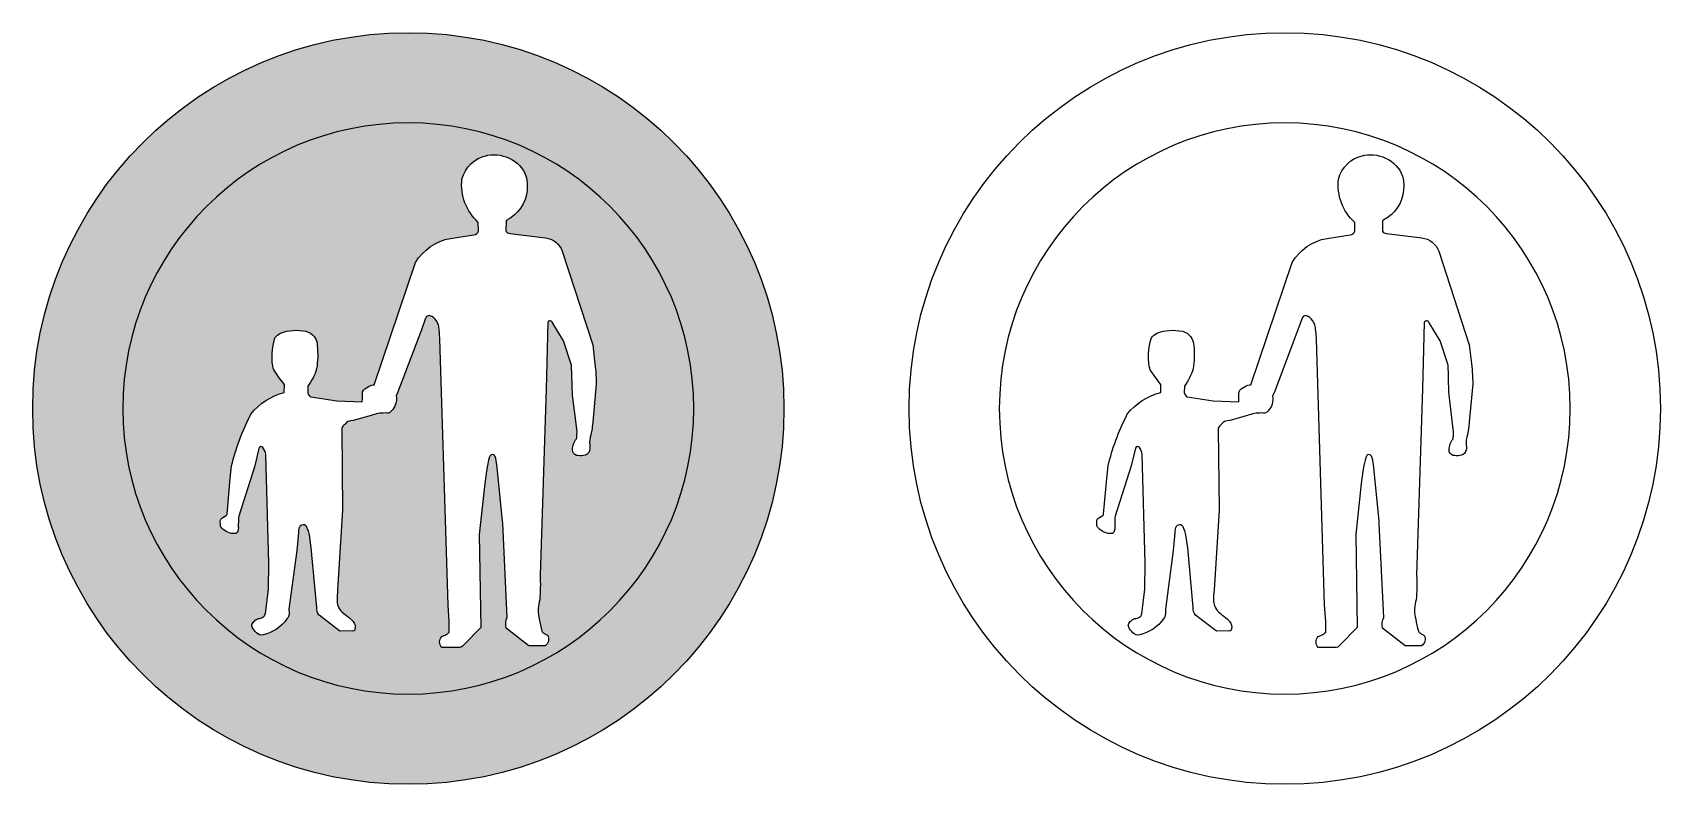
# Model space of a CAD drawing. Extents: x -12 to 1288, y 32 to 632.
import ezdxf

# ---------------------------------------------------------------- set-up
doc = ezdxf.new("R2010")
doc.units = 0
doc.header["$MEASUREMENT"] = 0

msp = doc.modelspace()

# ---------------------------------------------------------------- hatches: boundary and pattern name
h = msp.add_hatch(color=1)
edge = h.paths.add_edge_path()
edge.add_arc((288.2875, 331.7), 300.0025, 0, 180, ccw=False)
edge.add_arc((288.2875, 331.7), 300.0025, -180, 0, ccw=False)
edge = h.paths.add_edge_path(flags=16)
edge.add_arc((288.2875, 331.7), 228.0025, 180, 360)
edge.add_arc((288.2875, 331.7), 228.0025, 0, 180)
h = msp.add_hatch(color=7)
edge = h.paths.add_edge_path()
edge.add_arc((288.2875, 331.7), 228.0025, 180, 360)
edge.add_arc((288.2875, 331.7), 228.0025, 0, 180)
edge = h.paths.add_edge_path(flags=16)
edge.add_line((176.597, 187.55), (176.8639999999999, 208.202))
edge.add_line((176.8639999999999, 208.202), (174.41, 295.004))
edge.add_arc((163.7352890018651, 293.9435293531095), 10.72725747274755, 5.67338830009812, 38.4358472290391)
edge.add_arc((170.726991474139, 299.5108081455403), 1.789851547023123, 37.96950690822106, 160.5771667205107)
edge.add_line((169.039, 300.106), (165.6610000000001, 285.807))
edge.add_line((165.6610000000001, 285.807), (152.9160000000001, 245.708))
edge.add_arc((156.5873782138445, 243.9461720782037), 4.072229808730415, 154.3644943613451, 187.6084268796609)
edge.add_line((152.551, 243.407), (152.4789999999999, 237.184))
edge.add_arc((146.5819983831326, 236.2457825595117), 5.971170742406581, -24.442843066749504, 9.040033299790878, ccw=False)
edge.add_arc((149.794702888804, 234.085911998029), 2.244931249542219, 270.23728421794596, 352.0392259583618, ccw=False)
edge.add_arc((149.2577305555556, 244.9528125), 13.1231870115872, 221.6641654460796, 272.38569941335885, ccw=False)
edge.add_arc((141.4043150246189, 238.851617293665), 3.268309985953716, 172.36236548436, 233.36358318459492, ccw=False)
edge.add_line((138.165, 239.286), (138.1510000000001, 241.486))
edge.add_arc((141.5301284480064, 241.6570776814224), 3.383456315841317, 143.1121388992075, 182.8982820177996, ccw=False)
edge.add_arc((142.0006861526916, 240.6174727307898), 4.418084723459493, 113.4714231898898, 135.9735333518051, ccw=False)
edge.add_line((140.2410000000001, 244.67), (142.934, 246.213))
edge.add_arc((142.4224669298491, 247.2357119262861), 1.143505909921735, 296.5729883338722, 369.8840361724965)
edge.add_line((143.549, 247.432), (146.059, 275.867))
edge.add_line((146.059, 275.867), (147.1950000000001, 285.96))
edge.add_arc((322.7642574678863, 244.0867111863513), 180.4935912543605, 153.0288851610754, 166.5855508044264, ccw=False)
edge.add_line((161.9019999999999, 325.948), (162.4639999999999, 327.195))
edge.add_arc((202.5507237634677, 294.8130899447202), 51.53186898334668, 105.03026920144231, 141.0688481342787, ccw=False)
edge.add_line((189.187, 344.582), (189.3839999999999, 350.878))
edge.add_arc((244.4453488149462, 399.3100648843828), 73.33087373191627, 216.1520240547827, 221.3349186806738, ccw=False)
edge.add_line((185.2339999999999, 356.05), (180.789, 362.515))
edge.add_arc((208.8678975783615, 371.0193789759251), 29.33852332654577, 184.9771780200156, 196.8502165720883, ccw=False)
edge.add_arc((228.533883547893, 373.0561669438123), 49.10812664209349, 162.2787636279998, 185.3539261918589, ccw=False)
edge.add_arc((194.3138913965978, 378.3622335480279), 15.83238126887799, 121.1208754554743, 142.4834699247164, ccw=False)
edge.add_arc((198.9982020821984, 355.4994667417556), 38.62290491370312, 78.81678108321279, 109.46005019745431, ccw=False)
edge.add_arc((203.8638569446972, 381.961293449448), 11.72535087177918, -0.8223920614702251, 77.06261462378768, ccw=False)
edge.add_arc((143.753370122503, 374.7362130832494), 72.18041487291003, -9.015839677447502, 5.6105384644641845, ccw=False)
edge.add_arc((174.3381897424208, 375.3779870623772), 42.42256556596217, 322.67723782515935, 343.63471784912673, ccw=False)
edge.add_line((208.074, 349.657), (208.0310000000001, 344.204))
edge.add_arc((213.2350638836234, 345.487467055783), 5.359997069785832, 193.8542546875575, 238.07939912726)
edge.add_line((210.4010000000001, 340.938), (231.1510000000001, 337.908))
edge.add_line((231.1510000000001, 337.908), (251.467, 336.996))
edge.add_line((251.467, 336.996), (251.635, 339.815))
edge.add_line((251.635, 339.815), (251.677, 343.405))
edge.add_arc((256.4442239622224, 343.7676762284593), 4.780999723141249, 109.69454727160189, 184.3505123344313, ccw=False)
edge.add_arc((264.21933833491, 334.2277372314331), 16.88965385889666, 103.46695312412152, 123.7620342873914, ccw=False)
edge.add_arc((260.4835388528812, 353.2484261402051), 2.602932662912611, 265.6475880803387, 284.017122649612)
edge.add_line((261.1139999999999, 350.723), (294.091, 448.167))
edge.add_arc((329.2453845055816, 427.2765332006899), 40.89305996204427, 100.16277130842622, 149.279132825077, ccw=False)
edge.add_line((322.03, 467.528), (340.5599999999999, 470.459))
edge.add_arc((340.4618228100763, 474.3007702581859), 3.843024522079304, 271.4638862284866, 348.6734770108357)
edge.add_line((344.23, 473.546), (344.1900000000001, 480.3030000000001))
edge.add_arc((371.302880093541, 510.2798175448449), 40.41927581097474, 173.6703337350272, 227.8718681814802, ccw=False)
edge.add_arc((356.5077087525876, 508.0749220897188), 26.23734095631627, 102.452828151071, 165.2929013947228, ccw=False)
edge.add_arc((356.0453239646021, 502.8683507274083), 31.26137707255638, 97.86043786612282, 99.5663629842748, ccw=False)
edge.add_arc((356.6340651723049, 505.7853810189555), 28.46921767840073, 59.71764835383942, 99.83744641257061, ccw=False)
edge.add_arc((359.9616671619855, 509.5673582279282), 23.54514875474724, 12.927923312727273, 62.07010461766288, ccw=False)
edge.add_arc((347.9685092694797, 509.8769858839303), 35.29149583747039, -0.03082360342591528, 8.076056899350306, ccw=False)
edge.add_arc((353.3745492575474, 508.652858529203), 29.90973975219768, -56.11513950354089, 2.3092216051636, ccw=False)
edge.add_arc((417.5174077730758, 399.9627510891019), 96.36231705440282, 119.5111582613768, 122.1004277130363)
edge.add_line((366.3099999999999, 481.593), (366.2, 473.1369999999999))
edge.add_arc((369.7700582805098, 476.0396165610195), 4.601141057014125, 219.1126488247698, 267.7572488210736)
edge.add_line((369.5899999999999, 471.442), (393.4200000000001, 468.567))
edge.add_line((393.4200000000001, 468.567), (397.72, 467.964))
edge.add_arc((395.7408111346801, 451.5564337836629), 16.52650651856263, 20.107649618829896, 83.12183753502302, ccw=False)
edge.add_line((411.26, 457.2380000000001), (435.5799999999999, 382.522))
edge.add_line((435.5799999999999, 382.522), (437.0899999999999, 369.819))
edge.add_arc((263.1181831470582, 347.9177958802202), 175.3449622915063, 1.11406289559352, 7.175184586616012, ccw=False)
edge.add_line((438.4300000000001, 351.327), (435.6600000000001, 320.831))
edge.add_line((435.6600000000001, 320.831), (435.21, 316.933))
edge.add_line((435.21, 316.933), (434.99, 315.602))
edge.add_line((434.99, 315.602), (434.1300000000001, 310.734))
edge.add_arc((451.8391952667306, 304.5236807695812), 18.76655700811686, 160.6750829664654, 185.5306298181081)
edge.add_arc((424.5055949312118, 300.6665078707678), 8.893539627066062, -28.11128442920682, 13.316786649049504, ccw=False)
edge.add_arc((427.0988471465393, 300.5107543801283), 6.622223886155789, 291.4451426350245, 322.462912576102, ccw=False)
edge.add_arc((425.9898297851222, 309.1080035383319), 15.17726349526349, 261.284324541056, 283.44995525832223, ccw=False)
edge.add_arc((423.3273527933653, 297.4948687163946), 3.408217154677498, 257.849667579296, 276.10805066817375, ccw=False)
edge.add_arc((424.0896675387202, 298.5327463015567), 4.613469276489314, 177.6738124848191, 251.2930592536831, ccw=False)
edge.add_arc((433.6014121728982, 298.6108594840892), 14.12183392513489, 140.7857177517365, 179.5571854745272, ccw=False)
edge.add_arc((393.1845092575553, 312.0594215726836), 29.82010673526725, 351.2809357071089, 357.2390187953198)
edge.add_line((422.97, 310.623), (423.01, 313.062))
edge.add_line((423.01, 313.062), (422.3099999999999, 319.82))
edge.add_line((422.3099999999999, 319.82), (419.6900000000001, 340.305))
edge.add_arc((647.8613865419097, 358.0633401387043), 228.8613997181252, 179.980557742019, 184.4502993368098, ccw=False)
edge.add_line((419, 358.141), (418.6800000000001, 366.384))
edge.add_line((418.6800000000001, 366.384), (412.3099999999999, 385.606))
edge.add_line((412.3099999999999, 385.606), (403.26, 400.58))
edge.add_arc((401.5030619328024, 399.6782824026308), 1.974823029380906, 27.1683654461208, 158.1583768009201)
edge.add_line((399.6700000000001, 400.413), (398.3599999999999, 347.372))
edge.add_line((398.3599999999999, 347.372), (393.5799999999999, 198.724))
edge.add_arc((230.1448374512136, 191.5553700789065), 163.5923030349955, -4.4227372348995, 2.511510587633495, ccw=False)
edge.add_arc((380.2295116394691, 181.4895323081059), 13.26775158558508, 341.34230864183843, 348.921128641162, ccw=False)
edge.add_arc((418.7290015045901, 170.4289641561847), 26.80991353304249, 165.2717013349851, 194.8121256866575)
edge.add_arc((458.5139925168108, 173.5413377728441), 66.45556802293967, 188.6251847374807, 197.1403445974297)
edge.add_arc((398.2326350271047, 155.3582746743253), 3.514505766132128, 203.5154451465521, 242.3194242939821)
edge.add_arc((432.0490268062638, 216.1767509115302), 73.10112457153677, 240.9920254498009, 243.007203589295)
edge.add_arc((396.8861261662837, 147.0170295119102), 4.484640676260376, 51.62853590108398, 63.744757944634216, ccw=False)
edge.add_arc((393.9840787439767, 147.6462670625623), 6.376748982184076, -56.43146930148589, 26.916830649713802, ccw=False)
edge.add_line((397.51, 142.333), (384.53, 142.233))
edge.add_line((384.53, 142.233), (366.4100000000001, 156.423))
edge.add_arc((377.959127194808, 159.4277940650469), 11.93361329753871, 152.7493751891988, 194.5836071906878, ccw=False)
edge.add_line((367.3499999999999, 164.892), (363.76, 239.776))
edge.add_line((363.76, 239.776), (363.5599999999999, 241.908))
edge.add_line((363.5599999999999, 241.908), (359.0899999999999, 287.11))
edge.add_line((359.0899999999999, 287.11), (358.28, 291.597))
edge.add_arc((353.6499495469694, 290.8896396804836), 4.683772605414854, 8.686251798527811, 44.33662205383642)
edge.add_arc((355.458942072156, 293.2719889112076), 1.780101204235774, 30.03570399478787, 152.4981193711929)
edge.add_arc((356.3574457667101, 291.7353007694189), 3.42070162208475, 136.4065559540832, 157.8141347281113)
edge.add_line((353.1900000000001, 293.027), (352.6800000000001, 291.303))
edge.add_line((352.6800000000001, 291.303), (352.4300000000001, 290.349))
edge.add_line((352.4300000000001, 290.349), (351.45, 286.241))
edge.add_line((351.45, 286.241), (350.71, 281.754))
edge.add_line((350.71, 281.754), (349.3699999999999, 271.759))
edge.add_line((349.3699999999999, 271.759), (345, 231.084))
edge.add_line((345, 231.084), (346.21, 156.816))
edge.add_line((346.21, 156.816), (332.3099999999999, 142.837))
edge.add_arc((328.5504730395187, 145.2572414629084), 4.47119801679217, 267.3019144118709, 327.22809528400916, ccw=False)
edge.add_line((328.3399999999999, 140.791), (314.9, 140.858))
edge.add_arc((320.0078790686628, 145.2262808962364), 6.721034635270661, 138.0404909088863, 220.5372089114022, ccw=False)
edge.add_arc((303.6185913541823, 181.4554599367391), 33.71800125055432, 289.7455447533441, 294.6659002308335)
edge.add_arc((313.793943026938, 159.5258171408696), 9.543323207001563, 294.0949187669366, 319.0331341443575)
edge.add_line((321, 153.269), (320.97, 161.611))
edge.add_line((320.97, 161.611), (320.02, 174.903))
edge.add_line((320.02, 174.903), (313.59, 386.938))
edge.add_line((313.59, 386.938), (313.26, 391.412))
edge.add_line((313.26, 391.412), (312.87, 395.365))
edge.add_arc((298.59093065902, 394.1010245888976), 14.33490338594533, 5.058606009408215, 21.59116840468238)
edge.add_arc((300.9964010823166, 394.9973888593469), 11.76848540957861, 21.84286830825853, 29.49178675413741)
edge.add_arc((301.5587034584021, 395.49271495677), 11.03627324442763, 28.69057371166083, 60.3401599014415)
edge.add_arc((305.0186318501591, 402.7689282180107), 3.059477518040753, 49.14449950549635, 160.7620865574989)
edge.add_line((302.13, 403.777), (298.717, 394.538))
edge.add_line((298.717, 394.538), (279.7619999999999, 344.259))
edge.add_line((279.7619999999999, 344.259), (278.5139999999999, 341.833))
edge.add_arc((264.9735283250105, 339.2941645190418), 13.77643127883856, -45.2461277414252, 10.619643184210815, ccw=False)
edge.add_arc((271.2466554615693, 332.2210201484756), 4.368529054633595, 249.7691084135777, 321.6582495002598, ccw=False)
edge.add_arc((269.4829779877981, 297.2401736063263), 30.88286291048257, 89.53057280812355, 110.7647939080376)
edge.add_line((258.534, 326.117), (244.345, 322.233))
edge.add_line((244.345, 322.233), (242.508, 321.855))
edge.add_arc((242.4248751471708, 316.5950423251039), 5.260614458678402, 89.09461119157912, 145.7597771652019)
edge.add_arc((262.7754078073764, 293.4246106608448), 35.95633453302663, 133.3874113843431, 136.0862845296292)
edge.add_arc((238.5069764385777, 315.4282786240975), 3.358938605572572, 119.1079213986852, 189.0660626456949)
edge.add_line((235.1900000000001, 314.899), (235.7769999999999, 250.558))
edge.add_line((235.7769999999999, 250.558), (231.824, 186.988))
edge.add_arc((301.1007078125392, 179.0233597699869), 69.73304625023549, 173.4415840103491, 180.8860637782943)
edge.add_arc((244.1677631078447, 178.5323846491811), 12.80524205680265, 182.6291166230915, 233.8004736659589)
edge.add_arc((153.1367638883216, 56.82658785908187), 139.1788799555501, 50.056523394726526, 53.150215893635504, ccw=False)
edge.add_arc((235.3328061504932, 155.3375865698935), 10.88260579152452, 36.01808221157171, 48.84940968128137, ccw=False)
edge.add_arc((239.026868883469, 157.1784070566556), 6.846442370076734, -17.260097295407718, 41.746326371568784, ccw=False)
edge.add_arc((243.9698335202765, 155.7408424864681), 1.702117797559371, 255.0943146499911, 339.5808997602253, ccw=False)
edge.add_line((243.5319999999999, 154.096), (233.717, 154.039))
edge.add_line((233.717, 154.039), (217.046, 166.841))
edge.add_arc((222.7576261489444, 171.8543892323541), 7.599785843060901, 172.4342974484158, 221.2750962333778, ccw=False)
edge.add_line((215.2239999999999, 172.855), (210.821, 220.428))
edge.add_line((210.821, 220.428), (209.3200000000001, 230.859))
edge.add_line((209.3200000000001, 230.859), (208.7739999999999, 233.09))
edge.add_arc((178.5090981132568, 222.7864772616145), 31.97071890081001, 18.80086475660349, 25.58893317329105)
edge.add_arc((203.9061082552113, 235.5059586563623), 3.606259931984704, 17.5769482022439, 26.44561819358501)
edge.add_arc((204.2913556341065, 235.7800458560712), 3.140129793687986, 25.09824499607847, 114.3429929893075)
edge.add_arc((204.4717584982479, 235.5028950016954), 3.467364360510528, 115.1712685657031, 156.7071133257658)
edge.add_arc((205.064756558796, 234.5202819664023), 4.451003617074476, 148.075174170443, 152.4350632356731)
edge.add_arc((210.1741840252353, 233.0544170804271), 9.717308920357633, 158.7268401361982, 181.4530949305352)
edge.add_line((200.46, 232.808), (199.773, 224.017))
edge.add_line((199.773, 224.017), (199.128, 218.436))
edge.add_line((199.128, 218.436), (192.946, 171.637))
edge.add_arc((221.1258577108301, 171.1483465114892), 28.18409414606871, 179.0065607471606, 183.7154048387947)
edge.add_arc((186.1321298306049, 168.274791595151), 6.948238830609806, -41.02553695065052, 8.668402399572074, ccw=False)
edge.add_arc((165.0932405643704, 182.5293664693218), 32.32176251209562, 283.0235517033715, 324.39972513897186, ccw=False)
edge.add_arc((171.0479705259955, 156.5398282506741), 5.659101588254698, 223.6028129483418, 283.58267123494227, ccw=False)
edge.add_arc((181.257676374494, 166.7882901599181), 20.12383205126319, 208.7465997903165, 224.6851544180289, ccw=False)
edge.add_arc((166.1584529894265, 158.4649604635368), 2.882734617190687, 147.5436491200359, 208.0359897215353, ccw=False)
edge.add_arc((172.2938112401499, 154.828485361283), 10.01380114924553, 126.42440424055141, 148.8261164417717, ccw=False)
edge.add_arc((169.6392528214983, 159.0675712517829), 5.041105358969459, 91.86718164764238, 130.7593345256302, ccw=False)
edge.add_arc((166.5509011521266, 177.3099099181371), 13.52381570409824, 282.4870225427084, 291.945124632873)
edge.add_arc((169.4571120318785, 169.0401288354435), 4.783471545391524, 296.6810075096695, 346.1246174972415)
edge.add_line((174.1010000000001, 167.893), (176.597, 187.55))

# ---------------------------------------------------------------- linework, layer by layer
at = {"color": 1}
msp.add_lwpolyline([(-11.71500000000003, 331.7, -1), (588.29, 331.7, -1)], format="xyb", close=True, dxfattribs=at)
for points in [[(688.285, 331.7, -1), (1288.29, 331.7, -1)], [(60.28499999999997, 331.7, 1), (516.29, 331.7, 1)], [(760.285, 331.7, 1), (1216.29, 331.7, 1)], [(176.597, 187.55), (176.8639999999999, 208.202), (174.41, 295.004, 0.143935), (172.138, 300.612, 0.592622), (169.039, 300.106), (165.6610000000001, 285.807), (152.9160000000001, 245.708, 0.14608), (152.551, 243.407), (152.4789999999999, 237.184, -0.147145), (152.018, 233.775, -0.3729), (149.804, 231.841, -0.225), (139.454, 236.229, -0.272637), (138.165, 239.286), (138.1510000000001, 241.486, -0.175365), (138.824, 243.688, -0.0985007), (140.2410000000001, 244.67), (142.934, 246.213, 0.331256), (143.549, 247.432), (146.059, 275.867), (147.1950000000001, 285.96, -0.0592212), (161.9019999999999, 325.948), (162.4639999999999, 327.195, -0.158557), (189.187, 344.582), (189.3839999999999, 350.878, -0.0226185), (185.2339999999999, 356.05), (180.789, 362.515, -0.0518523), (179.64, 368.474, -0.101026), (181.7560000000001, 388.004, -0.09348279999999999), (186.1310000000001, 391.916, -0.134509), (206.4889999999999, 393.389, -0.353554), (215.5880000000001, 381.793, -0.0639064), (215.0419999999999, 363.425, -0.0917), (208.074, 349.657), (208.0310000000001, 344.204, 0.1954), (210.4010000000001, 340.938), (231.1510000000001, 337.908), (251.467, 336.996), (251.635, 339.815), (251.677, 343.405, -0.337781), (254.8330000000001, 348.269, -0.0887862), (260.2860000000001, 350.653, 0.0803243), (261.1139999999999, 350.723), (294.091, 448.167, -0.217653), (322.03, 467.528), (340.5599999999999, 470.459, 0.350242), (344.23, 473.546), (344.1900000000001, 480.3030000000001, -0.241009), (331.1300000000001, 514.736, -0.281276), (350.8499999999999, 533.695, -0.00744364), (351.77, 533.836, -0.176866), (370.99, 530.37, -0.217771), (382.9100000000001, 514.835, -0.03538769999999999), (383.26, 509.858, -0.260594), (370.05, 483.823, 0.0112983), (366.3099999999999, 481.593), (366.2, 473.1369999999999, 0.215498), (369.5899999999999, 471.442), (393.4200000000001, 468.567), (397.72, 467.964, -0.282096), (411.26, 457.2380000000001), (435.5799999999999, 382.522), (437.0899999999999, 369.819, -0.0264528), (438.4300000000001, 351.327), (435.6600000000001, 320.831), (435.21, 316.933), (434.99, 315.602), (434.1300000000001, 310.734, 0.10888), (433.1600000000001, 302.715, -0.182759), (432.3499999999999, 296.476, -0.136173), (429.52, 294.347, -0.0970185), (423.6900000000001, 294.106, -0.0798362), (422.6099999999999, 294.163, -0.332749), (419.48, 298.72, -0.170805), (422.6600000000001, 307.539, 0.0260029), (422.97, 310.623), (423.01, 313.062), (422.3099999999999, 319.82), (419.6900000000001, 340.305, -0.0195054), (419, 358.141), (418.6800000000001, 366.384), (412.3099999999999, 385.606), (403.26, 400.58, 0.6431600000000001), (399.6700000000001, 400.413), (398.3599999999999, 347.372), (393.5799999999999, 198.724, -0.0302656), (393.25, 178.94, -0.0330809), (392.8, 177.245, 0.129613), (392.8099999999999, 163.575, 0.0371715), (395.01, 153.956, 0.170951), (396.5999999999999, 152.246, 0.0087931), (398.8699999999999, 151.039, -0.0529163), (399.6700000000001, 150.533, -0.380605), (397.51, 142.333), (384.53, 142.233), (366.4100000000001, 156.423, -0.184591), (367.3499999999999, 164.892), (363.76, 239.776), (363.5599999999999, 241.908), (359.0899999999999, 287.11), (358.28, 291.597, 0.156821), (357, 294.163, 0.591766), (353.8800000000001, 294.094, 0.0936808), (353.1900000000001, 293.027), (352.6800000000001, 291.303), (352.4300000000001, 290.349), (351.45, 286.241), (350.71, 281.754), (349.3699999999999, 271.759), (345, 231.084), (346.21, 156.816), (332.3099999999999, 142.837, -0.267604), (328.3399999999999, 140.791), (314.9, 140.858, -0.376357), (315.01, 149.72, 0.0214724), (317.6900000000001, 150.814, 0.109245), (321, 153.269), (320.97, 161.611), (320.02, 174.903), (313.59, 386.938), (313.26, 391.412), (312.87, 395.365, 0.0722623), (311.92, 399.376, 0.0333871), (311.24, 400.791, 0.138982), (307.02, 405.083, 0.529571), (302.13, 403.777), (298.717, 394.538), (279.7619999999999, 344.259), (278.5139999999999, 341.833, -0.248706), (274.673, 329.511, -0.324385), (269.7360000000001, 328.122, 0.0929178), (258.534, 326.117), (244.345, 322.233), (242.508, 321.855, 0.252413), (238.076, 319.555, 0.0117766), (236.873, 318.363, 0.315098), (235.1900000000001, 314.899), (235.7769999999999, 250.558), (231.824, 186.988, 0.0324941), (231.3760000000001, 177.945, 0.227063), (236.605, 168.199, -0.0134996), (242.4939999999999, 163.532, -0.05604580000000001), (244.135, 161.737, -0.263308), (245.5650000000001, 155.147, -0.386302), (243.5319999999999, 154.096), (233.717, 154.039), (217.046, 166.841, -0.216394), (215.2239999999999, 172.855), (210.821, 220.428), (209.3200000000001, 230.859), (208.7739999999999, 233.09, 0.0296272), (207.3439999999999, 236.595, 0.0387162), (207.135, 237.112, 0.410358), (202.997, 238.641, 0.183245), (201.2869999999999, 236.874, 0.0190259), (201.1189999999999, 236.58, 0.0994883), (200.46, 232.808), (199.773, 224.017), (199.128, 218.436), (192.946, 171.637, 0.0205491), (193.0010000000001, 169.322, -0.220294), (191.3739999999999, 163.714, -0.182525), (172.377, 151.039, -0.267855), (166.95, 152.637, -0.0696574), (163.6139999999999, 157.11, -0.270253), (163.7260000000001, 160.012, -0.09805839999999999), (166.3480000000001, 162.886, -0.171347), (169.475, 164.106, 0.04129219999999999), (171.605, 164.766, 0.219149), (174.1010000000001, 167.893)], [(876.597, 187.55), (876.8639999999999, 208.202), (874.41, 295.004, 0.143935), (872.138, 300.612, 0.592622), (869.039, 300.106), (865.6610000000001, 285.807), (852.916, 245.708, 0.14608), (852.551, 243.407), (852.4789999999999, 237.184, -0.147145), (852.018, 233.775, -0.3729), (849.804, 231.841, -0.225), (839.454, 236.229, -0.272637), (838.165, 239.286), (838.1510000000001, 241.486, -0.175365), (838.824, 243.688, -0.0985007), (840.2410000000001, 244.67), (842.934, 246.213, 0.331256), (843.549, 247.432), (846.059, 275.867), (847.195, 285.96, -0.0592212), (861.9019999999999, 325.948), (862.4639999999999, 327.195, -0.158557), (889.187, 344.582), (889.3839999999999, 350.878, -0.0226185), (885.2339999999999, 356.05), (880.789, 362.515, -0.0518523), (879.64, 368.474, -0.101026), (881.7560000000001, 388.004, -0.09348279999999999), (886.1310000000001, 391.916, -0.134509), (906.4889999999999, 393.389, -0.353554), (915.5880000000001, 381.793, -0.0639064), (915.0419999999999, 363.425, -0.0917), (908.074, 349.657), (908.0310000000001, 344.204, 0.1954), (910.4010000000001, 340.938), (931.1510000000001, 337.908), (951.467, 336.996), (951.635, 339.815), (951.677, 343.405, -0.337781), (954.8330000000001, 348.269, -0.0887862), (960.2860000000001, 350.653, 0.0803243), (961.1139999999999, 350.723), (994.091, 448.167, -0.217653), (1022.03, 467.528), (1040.56, 470.459, 0.350242), (1044.23, 473.546), (1044.19, 480.3030000000001, -0.241009), (1031.13, 514.736, -0.281276), (1050.85, 533.695, -0.00744364), (1051.77, 533.836, -0.176866), (1070.99, 530.37, -0.217771), (1082.91, 514.835, -0.03538769999999999), (1083.26, 509.858, -0.260594), (1070.05, 483.823, 0.0112983), (1066.31, 481.593), (1066.2, 473.1369999999999, 0.215498), (1069.59, 471.442), (1093.42, 468.567), (1097.72, 467.964, -0.282096), (1111.26, 457.2380000000001), (1135.58, 382.522), (1137.09, 369.819, -0.0264528), (1138.43, 351.327), (1135.66, 320.831), (1135.21, 316.933), (1134.99, 315.602), (1134.13, 310.734, 0.10888), (1133.16, 302.715, -0.182759), (1132.35, 296.476, -0.136173), (1129.52, 294.347, -0.0970185), (1123.69, 294.106, -0.0798362), (1122.61, 294.163, -0.332749), (1119.48, 298.72, -0.170805), (1122.66, 307.539, 0.0260029), (1122.97, 310.623), (1123.01, 313.062), (1122.31, 319.82), (1119.69, 340.305, -0.0195054), (1119, 358.141), (1118.68, 366.384), (1112.31, 385.606), (1103.26, 400.58, 0.6431600000000001), (1099.67, 400.413), (1098.36, 347.372), (1093.58, 198.724, -0.0302656), (1093.25, 178.94, -0.0330809), (1092.8, 177.245, 0.129613), (1092.81, 163.575, 0.0371715), (1095.01, 153.956, 0.170951), (1096.6, 152.246, 0.0087931), (1098.87, 151.039, -0.0529163), (1099.67, 150.533, -0.380605), (1097.51, 142.333), (1084.53, 142.233), (1066.41, 156.423, -0.184591), (1067.35, 164.892), (1063.76, 239.776), (1063.56, 241.908), (1059.09, 287.11), (1058.28, 291.597, 0.156821), (1057, 294.163, 0.591766), (1053.88, 294.094, 0.0936808), (1053.19, 293.027), (1052.68, 291.303), (1052.43, 290.349), (1051.45, 286.241), (1050.71, 281.754), (1049.37, 271.759), (1045, 231.084), (1046.21, 156.816), (1032.31, 142.837, -0.267604), (1028.34, 140.791), (1014.9, 140.858, -0.376357), (1015.01, 149.72, 0.0214724), (1017.69, 150.814, 0.109245), (1021, 153.269), (1020.97, 161.611), (1020.02, 174.903), (1013.59, 386.938), (1013.26, 391.412), (1012.87, 395.365, 0.0722623), (1011.92, 399.376, 0.0333871), (1011.24, 400.791, 0.138982), (1007.02, 405.083, 0.529571), (1002.13, 403.777), (998.717, 394.538), (979.762, 344.259), (978.5139999999999, 341.833, -0.248706), (974.673, 329.511, -0.324385), (969.7360000000001, 328.122, 0.0929178), (958.534, 326.117), (944.345, 322.233), (942.508, 321.855, 0.252413), (938.076, 319.555, 0.0117766), (936.873, 318.363, 0.315098), (935.19, 314.899), (935.7769999999999, 250.558), (931.824, 186.988, 0.0324941), (931.3760000000001, 177.945, 0.227063), (936.605, 168.199, -0.0134996), (942.4939999999999, 163.532, -0.05604580000000001), (944.135, 161.737, -0.263308), (945.565, 155.147, -0.386302), (943.5319999999999, 154.096), (933.717, 154.039), (917.046, 166.841, -0.216394), (915.2239999999999, 172.855), (910.821, 220.428), (909.32, 230.859), (908.7739999999999, 233.09, 0.0296272), (907.3439999999999, 236.595, 0.0387162), (907.135, 237.112, 0.410358), (902.997, 238.641, 0.183245), (901.2869999999999, 236.874, 0.0190259), (901.1189999999999, 236.58, 0.0994883), (900.46, 232.808), (899.773, 224.017), (899.128, 218.436), (892.946, 171.637, 0.0205491), (893.0010000000001, 169.322, -0.220294), (891.3739999999999, 163.714, -0.182525), (872.377, 151.039, -0.267855), (866.95, 152.637, -0.0696574), (863.6139999999999, 157.11, -0.270253), (863.7260000000001, 160.012, -0.09805839999999999), (866.3480000000001, 162.886, -0.171347), (869.475, 164.106, 0.04129219999999999), (871.605, 164.766, 0.219149), (874.1010000000001, 167.893)]]:
    msp.add_lwpolyline(points, format="xyb", close=True)

doc.saveas('drawing.dxf')
